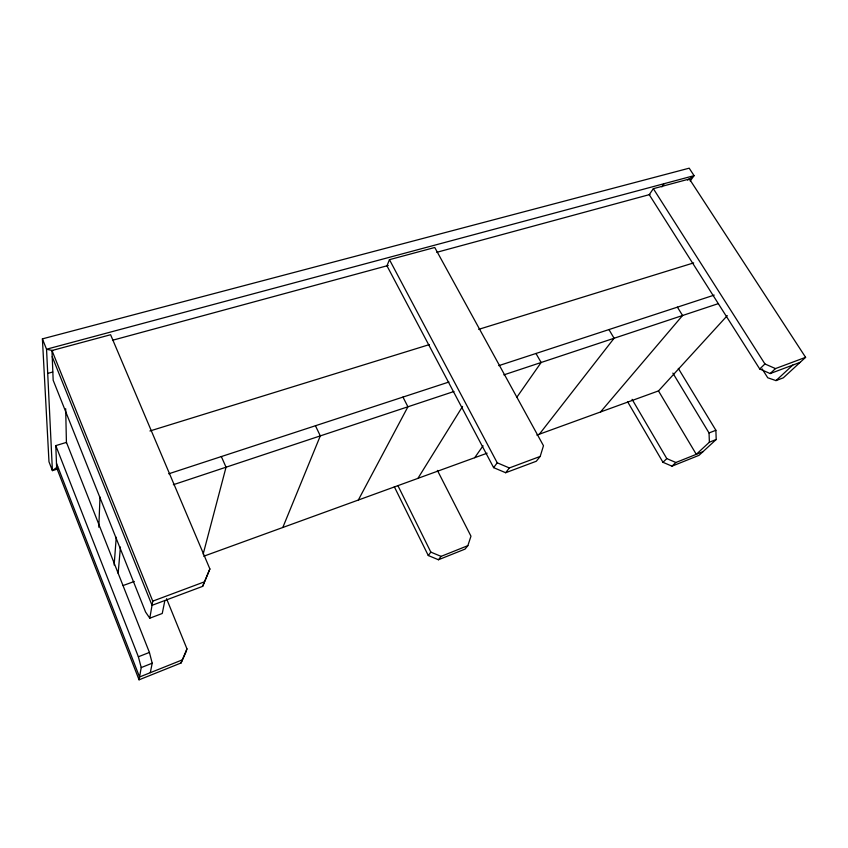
<?xml version="1.0" encoding="UTF-8"?>
<svg xmlns="http://www.w3.org/2000/svg" width="848" height="848" viewBox="0 0 848 848"><rect width="100%" height="100%" fill="white"/><g stroke="black" fill="none" stroke-linecap="round" stroke-linejoin="round"><path stroke-width="1.27" d="M98.803 527.223L100 497.013M114.141 565.001L116.25 537.261M118.148 573.322L120.427 547.013M166.558 598.688L186.942 648.815L186.083 651.815L181.048 662.988L139.051 679.82L141.224 667.567L138.372 656.765L55.798 445.624L66.462 442.38L149.418 652.43L152.216 663.2L150.297 672.665M164.872 600.511L162.254 613.475L149.799 618.203L152.757 601.137L51.972 350.521L110.6 334.737L209.88 568.934L202.661 586.35L152.036 605.324L52.216 356.679M203.16 554.126L226.045 467.206L221.339 456.563M181.048 662.988L186.942 648.815M202.661 586.35L209.88 568.934M540.197 456.425L543.473 445.73L434.759 247.489L389.455 259.668L386.964 265.816L493.631 467.64L505.662 472.728L536.296 461.248L540.197 456.425L509.351 467.948L505.662 472.728M394.341 486.794L428.282 555.525L438.448 559.754L465.064 549.091L467.842 545.667L470.969 536.19L437.398 470.396M282.808 527.488L320.3 435.893L315.445 425.738M358.333 500.034L407.92 406.786L402.959 397.076M462.563 406.436L417.916 478.378L203.721 556.235M762.066 368.827L767.747 377.773L775.994 380.604L783.298 377.837L805.6 357.337L689.403 178.981L653.352 188.68L649.239 194.669L759.723 368.986L770.185 373.565L800.162 362.329M661.906 186.889L664.143 183.677M474.689 457.708L483.063 445.783M516.93 397.129L541.141 362.488L535.978 353.468M690.208 181.006L694.077 175.653L689.191 168.18L42.4 338.871L48.983 461.778L52.406 470.619L58.554 468.7M428.282 555.525L430.826 552.112L397.998 485.798M493.631 467.64L497.225 462.807L389.455 259.668M438.448 559.754L441.066 556.373L467.842 545.667M539.349 434.208L614.09 338.257L608.959 329.575M600.532 411.969L682.576 315.498L677.404 307.156M727.277 315.626L658.514 390.896L536.869 435.109M627.605 401.729L662.966 462.298L666.793 458.598L675.877 462.499L703.013 451.645M759.723 368.986L764.938 363.962L775.475 368.583L805.6 357.337M662.966 462.298L671.998 466.167L675.877 462.499M770.185 373.565L775.475 368.583M678.315 368.392L715.882 430.275L716.2 439.497L709.384 442.2L696.282 454.327L658.43 390.811M775.994 380.604L792.753 365.106M716.2 439.497L699.006 455.334L671.998 466.167M57.664 466.739L52.406 470.619L46.545 349.217L42.4 338.871M687.558 180.136L694.077 175.653L46.545 349.217L52.968 350.659M181.864 660.062L139.549 676.99L56.519 463.421M141.224 667.567L152.216 663.2M138.372 656.765L149.418 652.43M709.384 442.2L709.034 432.957L715.882 430.275M152.757 601.137L203.87 582.046M418.011 478.314L487.123 453.192M123.108 585.533L134.27 581.474M173.342 484.717L453.966 391.49M503.839 374.88L718.468 303.584M168.72 473.799L448.963 382.013M498.783 365.658L714.207 295.104M149.926 430.985L429.374 344.595M478.685 329.353L693.653 262.901M47.711 373.406L52.724 372.018M112.508 340.271L388.246 265.466M436.762 252.312L649.95 194.478M430.826 552.112L441.066 556.373M497.225 462.807L509.351 467.948M149.799 618.203L145.57 612.033L53.17 380.254L51.972 350.521M653.352 188.68L764.938 363.962M672.867 373.088L709.034 432.957M632.078 399.313L666.793 458.598M139.051 679.82L56.646 467.757L55.798 445.624M65.678 408.736L66.43 443.048"/></g></svg>
